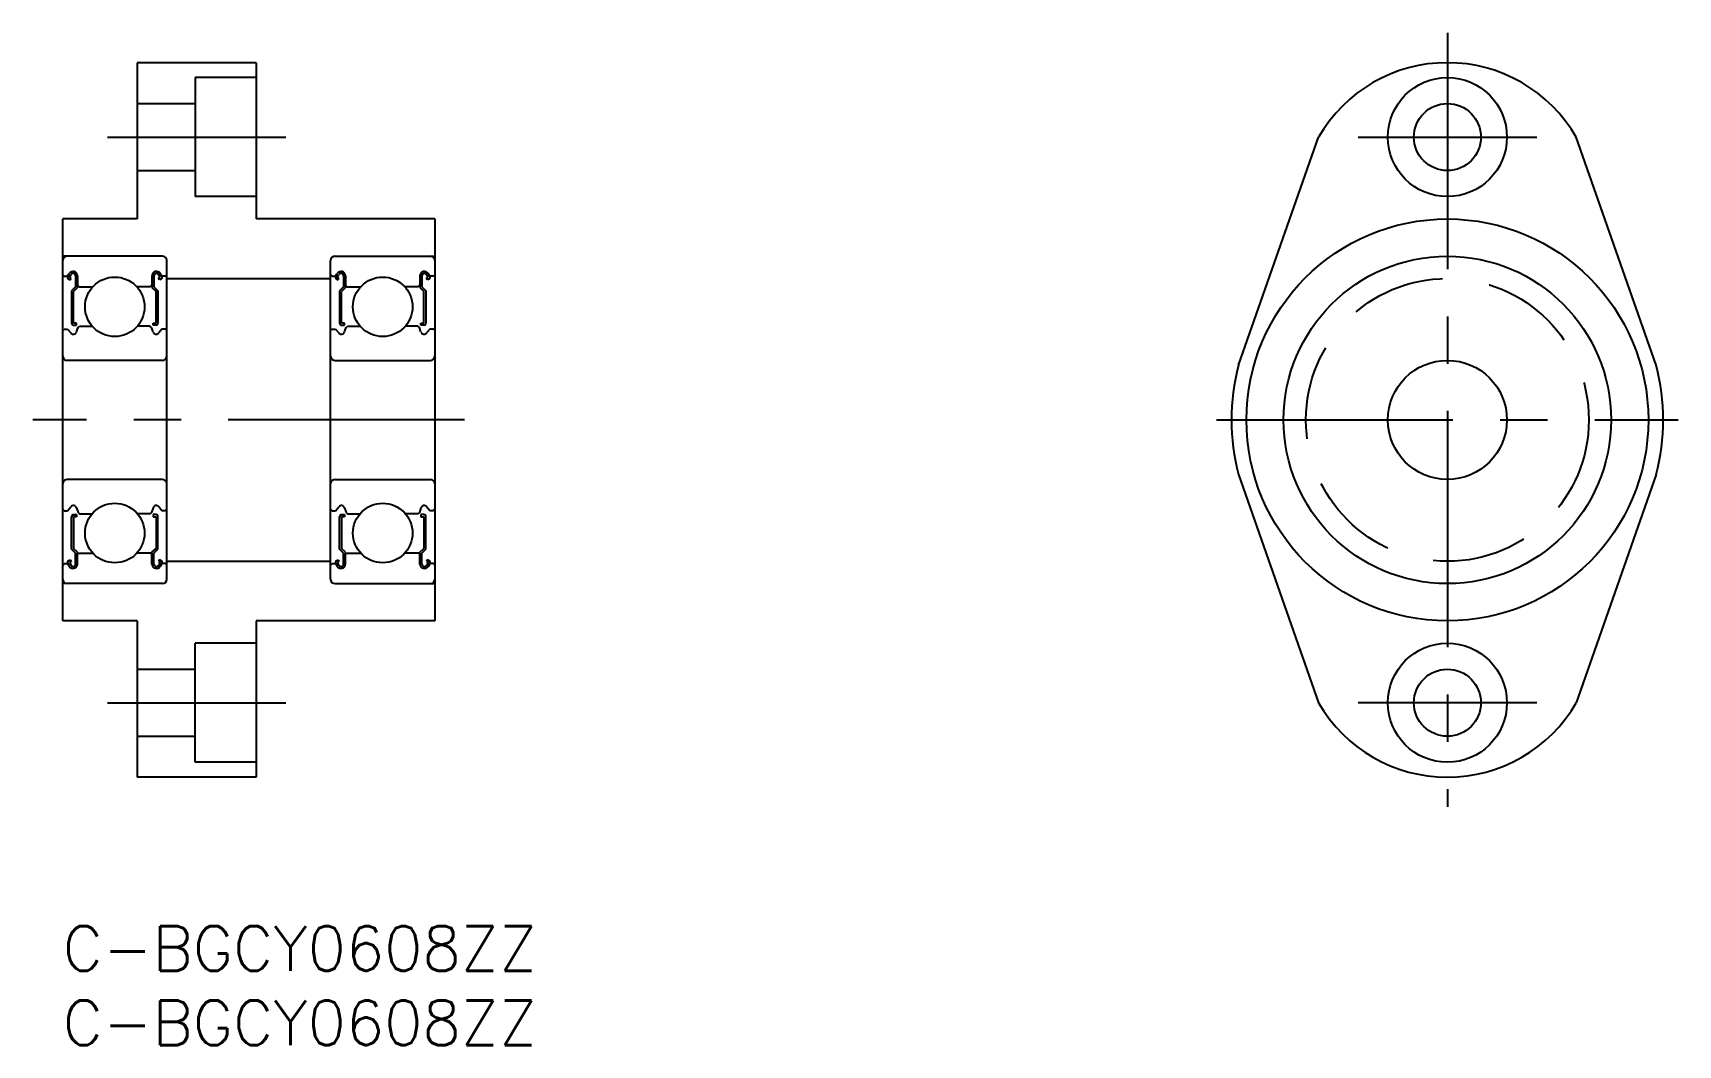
# Model space of a CAD drawing. Extents: x -2 to 109, y -8 to 60.
import ezdxf

# ---------------------------------------------------------------- set-up
doc = ezdxf.new("R2010")
doc.units = 0
doc.header["$LTSCALE"] = 0.5
doc.linetypes.add('CENTER', pattern=[50.8, 31.75, -6.35, 6.35, -6.35])
doc.linetypes.add('DASHED', pattern=[19.05, 12.7, -6.35])
for name, color, linetype in [('MSM_CENTER', 1, 'CENTER'), ('MSM_CONTINUOUS', 7, 'CONTINUOUS'), ('MSM_DASHED', 4, 'DASHED'), ('MSM_PART_NUMBER', 7, 'CONTINUOUS')]:
    doc.layers.add(name, color=color, linetype=linetype)
doc.styles.get("Standard").update_dxf_attribs({"font": 'txt.shx', "height": 3, "bigfont": 'bigfont.shx'})

# ---------------------------------------------------------------- blocks, each defined once
blk = doc.blocks.new('*U27')
at = {"layer": 'MSM_PART_NUMBER'}
blk.add_text('C-BGCY0608ZZ', height=3, dxfattribs=at).set_placement((0, -3))
blk = doc.blocks.new('*U28')
at = {"layer": 'MSM_PART_NUMBER'}
blk.add_text('C-BGCY0608ZZ', height=3, dxfattribs=at).set_placement((0, -8))

msp = doc.modelspace()

# ---------------------------------------------------------------- linework, layer by layer
at = {"layer": 'MSM_CENTER'}
for p, q in [((93.02, 60), (93.02, 8)), ((3, 53), (15, 53)), ((87.02, 53), (99.02, 53)), ((27, 34), (-2, 34)), ((77.52, 34), (108.52, 34)), ((3, 15), (15, 15)), ((99.02, 15), (87.02, 15))]:
    msp.add_line(p, q, dxfattribs=at)
at = {"layer": 'MSM_CONTINUOUS'}
for p, q in [((5, 58), (5, 47.5)), ((13, 58), (5, 58)), ((13, 58), (13, 47.5)), ((13, 57), (8.9, 57)), ((8.9, 57), (8.9, 49)), ((5, 55.25), (8.9, 55.25)), ((78.99, 37.67), (84.36, 53)), ((107.05, 37.67), (101.68, 53)), ((5, 50.75), (8.9, 50.75)), ((13, 49), (8.9, 49)), ((0, 20.5), (0, 47.5)), ((5, 47.5), (0, 47.5)), ((25, 47.5), (13, 47.5)), ((25, 47.5), (25, 20.5)), ((6.7, 45), (0, 45)), ((7, 23.3), (7, 44.7)), ((18, 23.3), (18, 44.7)), ((18.3, 45), (25, 45)), ((0, 43.75), (0.1, 43.65)), ((0.1, 43.65), (0.33, 43.65)), ((0.33, 43.65), (0.44, 43.84)), ((0.38, 43.47), (0.5, 43.4)), ((0.45, 43.58), (0.56, 43.77)), ((0.56, 43.52), (0.45, 43.58)), ((0.5, 43.4), (0.56, 43.52)), ((0.87, 43.68), (0.87, 42.95)), ((1, 43.68), (1, 42.89)), ((6, 43.68), (6, 42.89)), ((6.13, 43.68), (6.13, 42.95)), ((6.55, 43.58), (6.44, 43.77)), ((6.44, 43.52), (6.55, 43.58)), ((6.5, 43.4), (6.44, 43.52)), ((6.62, 43.47), (6.5, 43.4)), ((6.67, 43.65), (6.56, 43.84)), ((6.9, 43.65), (6.67, 43.65)), ((7, 43.75), (6.9, 43.65)), ((7, 43.5), (18, 43.5)), ((18, 43.75), (18.1, 43.65)), ((18.1, 43.65), (18.33, 43.65)), ((18.33, 43.65), (18.44, 43.84)), ((18.38, 43.47), (18.5, 43.4)), ((18.45, 43.58), (18.56, 43.77)), ((18.56, 43.52), (18.45, 43.58)), ((18.5, 43.4), (18.56, 43.52)), ((18.87, 43.68), (18.87, 42.95)), ((19, 43.68), (19, 42.89)), ((24, 43.68), (24, 42.89)), ((24.13, 43.68), (24.13, 42.95)), ((24.55, 43.58), (24.44, 43.77)), ((24.44, 43.52), (24.55, 43.58)), ((24.5, 43.4), (24.44, 43.52)), ((24.62, 43.47), (24.5, 43.4)), ((24.67, 43.65), (24.56, 43.84)), ((24.9, 43.65), (24.67, 43.65)), ((25, 43.75), (24.9, 43.65)), ((0.87, 42.95), (0.6, 42.68)), ((0.6, 42.68), (0.6, 40.5)), ((1, 42.89), (0.73, 42.63)), ((0.73, 40.5), (0.73, 42.63)), ((1, 43.05), (1.1, 42.95)), ((1.1, 42.95), (2.02, 42.95)), ((5.9, 42.95), (4.98, 42.95)), ((6, 43.05), (5.9, 42.95)), ((6, 42.89), (6.27, 42.63)), ((6.13, 42.95), (6.4, 42.68)), ((6.27, 40.5), (6.27, 42.63)), ((6.4, 42.68), (6.4, 40.5)), ((18.87, 42.95), (18.6, 42.68)), ((18.6, 42.68), (18.6, 40.5)), ((19, 42.89), (18.73, 42.63)), ((18.73, 40.5), (18.73, 42.63)), ((19, 43.05), (19.1, 42.95)), ((19.1, 42.95), (20.02, 42.95)), ((23.9, 42.95), (22.98, 42.95)), ((24, 43.05), (23.9, 42.95)), ((24, 42.89), (24.27, 42.63)), ((24.13, 42.95), (24.4, 42.68)), ((24.27, 40.5), (24.27, 42.63)), ((24.4, 42.68), (24.4, 40.5)), ((0, 40), (0.1, 40.1)), ((0.1, 40.1), (0.33, 40.1)), ((0.33, 40.1), (0.55, 39.84)), ((0.93, 40.5), (0.73, 40.5)), ((0.73, 40.36), (0.93, 40.36)), ((0.93, 40.36), (0.93, 40.5)), ((0.93, 39.91), (1.04, 40.21)), ((1.04, 40.21), (1.14, 40.3)), ((1.14, 40.3), (1.98, 40.3)), ((5.86, 40.3), (5.02, 40.3)), ((5.96, 40.21), (5.86, 40.3)), ((6.07, 39.91), (5.96, 40.21)), ((6.07, 40.5), (6.27, 40.5)), ((6.07, 40.36), (6.07, 40.5)), ((6.27, 40.36), (6.07, 40.36)), ((6.67, 40.1), (6.45, 39.84)), ((6.9, 40.1), (6.67, 40.1)), ((7, 40), (6.9, 40.1)), ((18, 40), (18.1, 40.1)), ((18.1, 40.1), (18.33, 40.1)), ((18.33, 40.1), (18.55, 39.84)), ((18.93, 40.5), (18.73, 40.5)), ((18.73, 40.36), (18.93, 40.36)), ((18.93, 40.36), (18.93, 40.5)), ((18.93, 39.91), (19.04, 40.21)), ((19.04, 40.21), (19.14, 40.3)), ((19.14, 40.3), (19.98, 40.3)), ((23.86, 40.3), (23.02, 40.3)), ((23.96, 40.21), (23.86, 40.3)), ((24.07, 39.91), (23.96, 40.21)), ((24.07, 40.5), (24.27, 40.5)), ((24.07, 40.36), (24.07, 40.5)), ((24.27, 40.36), (24.07, 40.36)), ((24.67, 40.1), (24.45, 39.84)), ((24.9, 40.1), (24.67, 40.1)), ((25, 40), (24.9, 40.1)), ((6.7, 38), (0.3, 38)), ((18.3, 38), (24.7, 38)), ((6.7, 30), (0.3, 30)), ((18.3, 30), (24.7, 30)), ((78.99, 30.33), (84.36, 15)), ((107.05, 30.33), (101.68, 15)), ((0, 28), (0.1, 27.9)), ((0.1, 27.9), (0.33, 27.9)), ((0.33, 27.9), (0.55, 28.16)), ((0.73, 27.64), (0.93, 27.64)), ((0.93, 28.09), (1.04, 27.79)), ((0.93, 27.64), (0.93, 27.5)), ((1.04, 27.79), (1.14, 27.7)), ((1.14, 27.7), (1.98, 27.7)), ((5.86, 27.7), (5.02, 27.7)), ((5.96, 27.79), (5.86, 27.7)), ((6.07, 28.09), (5.96, 27.79)), ((6.07, 27.64), (6.07, 27.5)), ((6.27, 27.64), (6.07, 27.64)), ((6.67, 27.9), (6.45, 28.16)), ((6.9, 27.9), (6.67, 27.9)), ((7, 28), (6.9, 27.9)), ((18, 28), (18.1, 27.9)), ((18.1, 27.9), (18.33, 27.9)), ((18.33, 27.9), (18.55, 28.16)), ((18.73, 27.64), (18.93, 27.64)), ((18.93, 28.09), (19.04, 27.79)), ((18.93, 27.64), (18.93, 27.5)), ((19.04, 27.79), (19.14, 27.7)), ((19.14, 27.7), (19.98, 27.7)), ((23.86, 27.7), (23.02, 27.7)), ((23.96, 27.79), (23.86, 27.7)), ((24.07, 28.09), (23.96, 27.79)), ((24.07, 27.64), (24.07, 27.5)), ((24.27, 27.64), (24.07, 27.64)), ((24.67, 27.9), (24.45, 28.16)), ((24.9, 27.9), (24.67, 27.9)), ((25, 28), (24.9, 27.9)), ((0.6, 25.32), (0.6, 27.5)), ((0.73, 27.5), (0.73, 25.37)), ((0.93, 27.5), (0.73, 27.5)), ((6.07, 27.5), (6.27, 27.5)), ((6.27, 27.5), (6.27, 25.37)), ((6.4, 25.32), (6.4, 27.5)), ((18.6, 25.32), (18.6, 27.5)), ((18.73, 27.5), (18.73, 25.37)), ((18.93, 27.5), (18.73, 27.5)), ((24.07, 27.5), (24.27, 27.5)), ((24.27, 27.5), (24.27, 25.37)), ((24.4, 25.32), (24.4, 27.5)), ((0, 24.25), (0.1, 24.35)), ((0.1, 24.35), (0.33, 24.35)), ((0.33, 24.35), (0.44, 24.16)), ((0.38, 24.53), (0.5, 24.6)), ((0.56, 24.48), (0.45, 24.42)), ((0.45, 24.42), (0.56, 24.23)), ((0.5, 24.6), (0.56, 24.48)), ((0.87, 25.05), (0.6, 25.32)), ((1, 25.11), (0.73, 25.37)), ((0.87, 24.32), (0.87, 25.05)), ((1, 24.32), (1, 25.11)), ((1, 24.95), (1.1, 25.05)), ((1.1, 25.05), (2.02, 25.05)), ((5.9, 25.05), (4.98, 25.05)), ((6, 24.95), (5.9, 25.05)), ((6, 25.11), (6.27, 25.37)), ((6, 24.32), (6, 25.11)), ((6.13, 25.05), (6.4, 25.32)), ((6.13, 24.32), (6.13, 25.05)), ((6.5, 24.6), (6.44, 24.48)), ((6.44, 24.48), (6.55, 24.42)), ((6.55, 24.42), (6.44, 24.23)), ((6.62, 24.53), (6.5, 24.6)), ((6.67, 24.35), (6.56, 24.16)), ((6.9, 24.35), (6.67, 24.35)), ((7, 24.25), (6.9, 24.35)), ((7, 24.5), (18, 24.5)), ((18, 24.25), (18.1, 24.35)), ((18.1, 24.35), (18.33, 24.35)), ((18.33, 24.35), (18.44, 24.16)), ((18.38, 24.53), (18.5, 24.6)), ((18.56, 24.48), (18.45, 24.42)), ((18.45, 24.42), (18.56, 24.23)), ((18.5, 24.6), (18.56, 24.48)), ((18.87, 25.05), (18.6, 25.32)), ((19, 25.11), (18.73, 25.37)), ((18.87, 24.32), (18.87, 25.05)), ((19, 24.32), (19, 25.11)), ((19, 24.95), (19.1, 25.05)), ((19.1, 25.05), (20.02, 25.05)), ((23.9, 25.05), (22.98, 25.05)), ((24, 24.95), (23.9, 25.05)), ((24, 25.11), (24.27, 25.37)), ((24, 24.32), (24, 25.11)), ((24.13, 25.05), (24.4, 25.32)), ((24.13, 24.32), (24.13, 25.05)), ((24.5, 24.6), (24.44, 24.48)), ((24.44, 24.48), (24.55, 24.42)), ((24.55, 24.42), (24.44, 24.23)), ((24.62, 24.53), (24.5, 24.6)), ((24.67, 24.35), (24.56, 24.16)), ((24.9, 24.35), (24.67, 24.35)), ((25, 24.25), (24.9, 24.35)), ((6.7, 23), (0, 23)), ((18.3, 23), (25, 23)), ((5, 20.5), (0, 20.5)), ((5, 20.5), (5, 10)), ((25, 20.5), (13, 20.5)), ((13, 20.5), (13, 10)), ((13, 19), (8.9, 19)), ((8.9, 11), (8.9, 19)), ((5, 17.25), (8.9, 17.25)), ((5, 12.75), (8.9, 12.75)), ((13, 10), (5, 10)), ((13, 11), (8.9, 11))]:
    msp.add_line(p, q, dxfattribs=at)
for centre, radius in [((93.02, 53), 4), ((93.02, 53), 2.25), ((93.02, 34), 13.5), ((93.02, 34), 11), ((3.5, 41.6), 2), ((21.5, 41.6), 2), ((93.02, 34), 4), ((3.5, 26.4), 2), ((21.5, 26.4), 2), ((93.02, 15), 4), ((93.02, 15), 2.25)]:
    msp.add_circle(centre, radius, dxfattribs=at)
for centre, radius, start, end in [((93.02, 48), 10, 30, 150), ((0.3, 44.7), 0.3, 90, 180), ((6.7, 44.7), 0.3, 0, 90), ((18.3, 44.7), 0.3, 90, 180), ((24.7, 44.7), 0.3, 0, 90), ((0.45, 43.58), 0.133, 149.3826, 240.0083), ((0.7, 43.68), 0.299, 0, 149.3826), ((0.7, 43.68), 0.166, 0, 149.3789), ((6.3, 43.68), 0.299, 30.6174, 180), ((6.3, 43.68), 0.166, 30.6211, 180), ((6.55, 43.58), 0.133, 299.9917, 30.6174), ((18.45, 43.58), 0.133, 149.3826, 240.0083), ((18.7, 43.68), 0.299, 0, 149.3826), ((18.7, 43.68), 0.166, 0, 149.3789), ((24.3, 43.68), 0.299, 30.6174, 180), ((24.3, 43.68), 0.166, 30.6211, 180), ((24.55, 43.58), 0.133, 299.9917, 30.6174), ((0.72, 39.98), 0.224, 219.2766, 340.0001), ((0.73, 40.5), 0.133, 180, 270), ((6.28, 39.98), 0.224, 199.9999, 320.7234), ((6.27, 40.5), 0.133, 270, 360), ((18.72, 39.98), 0.224, 219.2766, 340.0001), ((18.73, 40.5), 0.133, 180, 270), ((24.28, 39.98), 0.224, 199.9999, 320.7234), ((24.27, 40.5), 0.133, 270, 360), ((0.3, 38.3), 0.3, 180, 270), ((6.7, 38.3), 0.3, 270, 0), ((18.3, 38.3), 0.3, 180, 270), ((24.7, 38.3), 0.3, 270, 0), ((93.02, 34), 14.5, 165.3364, 194.6636), ((93.02, 34), 14.5, 345.3364, 14.6636), ((0.3, 29.7), 0.3, 90, 180), ((6.7, 29.7), 0.3, 0, 90), ((18.3, 29.7), 0.3, 90, 180), ((24.7, 29.7), 0.3, 0, 90), ((0.72, 28.02), 0.224, 19.9999, 140.7234), ((0.73, 27.5), 0.133, 90, 180), ((6.28, 28.02), 0.224, 39.2766, 160.0001), ((6.27, 27.5), 0.133, 0, 90), ((18.72, 28.02), 0.224, 19.9999, 140.7234), ((18.73, 27.5), 0.133, 90, 180), ((24.28, 28.02), 0.224, 39.2766, 160.0001), ((24.27, 27.5), 0.133, 0, 90), ((0.45, 24.42), 0.133, 119.9917, 210.6174), ((0.7, 24.32), 0.299, 210.6174, 0), ((0.7, 24.32), 0.166, 210.6211, 0), ((6.3, 24.32), 0.299, 180, 329.3826), ((6.3, 24.32), 0.166, 180, 329.3789), ((6.55, 24.42), 0.133, 329.3826, 60.0083), ((18.45, 24.42), 0.133, 119.9917, 210.6174), ((18.7, 24.32), 0.299, 210.6174, 0), ((18.7, 24.32), 0.166, 210.6211, 0), ((24.3, 24.32), 0.299, 180, 329.3826), ((24.3, 24.32), 0.166, 180, 329.3789), ((24.55, 24.42), 0.133, 329.3826, 60.0083), ((0.3, 23.3), 0.3, 180, 270), ((6.7, 23.3), 0.3, 270, 0), ((18.3, 23.3), 0.3, 180, 270), ((24.7, 23.3), 0.3, 270, 0), ((93.02, 20), 10, 210, 330)]:
    msp.add_arc(centre, radius, start, end, dxfattribs=at)
at = {"layer": 'MSM_DASHED'}
msp.add_circle((93.02, 34), 9.5, dxfattribs=at)

# ---------------------------------------------------------------- block references
at = {"layer": 'MSM_CONTINUOUS'}
for name in ['*U27', '*U28']:
    msp.add_blockref(name, (0, 0), dxfattribs=at)

doc.saveas('drawing.dxf')
